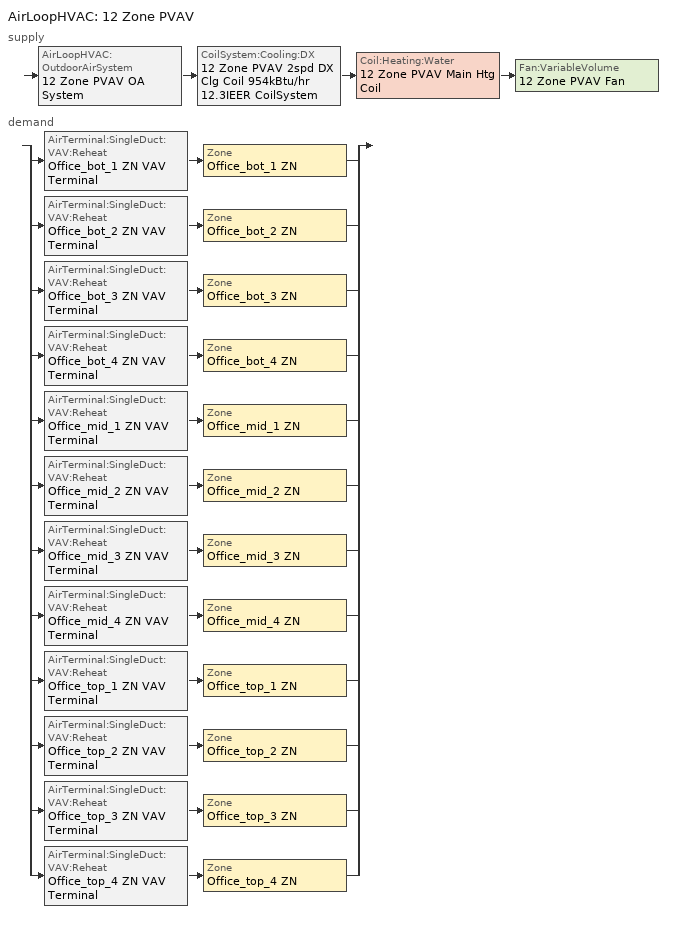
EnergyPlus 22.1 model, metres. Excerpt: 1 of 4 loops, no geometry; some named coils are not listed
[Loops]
AirLoopHVAC '12 Zone PVAV'
 supply: AirLoopHVAC:OutdoorAirSystem '12 Zone PVAV OA System' > CoilSystem:Cooling:DX '12 Zone PVAV 2spd DX Clg Coil 954kBtu/hr 12.3IEER CoilSystem' > Coil:Heating:Water '12 Zone PVAV Main Htg Coil' > Fan:VariableVolume '12 Zone PVAV Fan'
 demand: split
  | AirTerminal:SingleDuct:VAV:Reheat 'Office_bot_1 ZN VAV Terminal' > Zone 'Office_bot_1 ZN'
  | AirTerminal:SingleDuct:VAV:Reheat 'Office_bot_2 ZN VAV Terminal' > Zone 'Office_bot_2 ZN'
  | AirTerminal:SingleDuct:VAV:Reheat 'Office_bot_3 ZN VAV Terminal' > Zone 'Office_bot_3 ZN'
  | AirTerminal:SingleDuct:VAV:Reheat 'Office_bot_4 ZN VAV Terminal' > Zone 'Office_bot_4 ZN'
  | AirTerminal:SingleDuct:VAV:Reheat 'Office_mid_1 ZN VAV Terminal' > Zone 'Office_mid_1 ZN'
  | AirTerminal:SingleDuct:VAV:Reheat 'Office_mid_2 ZN VAV Terminal' > Zone 'Office_mid_2 ZN'
  | AirTerminal:SingleDuct:VAV:Reheat 'Office_mid_3 ZN VAV Terminal' > Zone 'Office_mid_3 ZN'
  | AirTerminal:SingleDuct:VAV:Reheat 'Office_mid_4 ZN VAV Terminal' > Zone 'Office_mid_4 ZN'
  | AirTerminal:SingleDuct:VAV:Reheat 'Office_top_1 ZN VAV Terminal' > Zone 'Office_top_1 ZN'
  | AirTerminal:SingleDuct:VAV:Reheat 'Office_top_2 ZN VAV Terminal' > Zone 'Office_top_2 ZN'
  | AirTerminal:SingleDuct:VAV:Reheat 'Office_top_3 ZN VAV Terminal' > Zone 'Office_top_3 ZN'
  | AirTerminal:SingleDuct:VAV:Reheat 'Office_top_4 ZN VAV Terminal' > Zone 'Office_top_4 ZN'
[ZoneControl:Thermostat] Temperature Difference Between Cutout And Setpoint {deltaC}=0
Name | Zone or ZoneList | Control Type Schedule | Control 1
Office_bot_1 ZN Thermostat | Office_bot_1 ZN | Office_bot_1 ZN Thermostat Schedule | Laboratory - Office Thermostat 1
Office_bot_2 ZN Thermostat | Office_bot_2 ZN | Office_bot_2 ZN Thermostat Schedule | Laboratory - Office Thermostat 2
Office_bot_3 ZN Thermostat | Office_bot_3 ZN | Office_bot_3 ZN Thermostat Schedule | Laboratory - Office Thermostat 3
Office_bot_4 ZN Thermostat | Office_bot_4 ZN | Office_bot_4 ZN Thermostat Schedule | Laboratory - Office Thermostat 4
Office_mid_1 ZN Thermostat | Office_mid_1 ZN | Office_mid_1 ZN Thermostat Schedule | Laboratory - Office Thermostat 5
Office_mid_2 ZN Thermostat | Office_mid_2 ZN | Office_mid_2 ZN Thermostat Schedule | Laboratory - Office Thermostat 6
Office_mid_3 ZN Thermostat | Office_mid_3 ZN | Office_mid_3 ZN Thermostat Schedule | Laboratory - Office Thermostat 7
Office_mid_4 ZN Thermostat | Office_mid_4 ZN | Office_mid_4 ZN Thermostat Schedule | Laboratory - Office Thermostat 8
Office_top_1 ZN Thermostat | Office_top_1 ZN | Office_top_1 ZN Thermostat Schedule | Laboratory - Office Thermostat 9
Office_top_2 ZN Thermostat | Office_top_2 ZN | Office_top_2 ZN Thermostat Schedule | Laboratory - Office Thermostat 10
Office_top_3 ZN Thermostat | Office_top_3 ZN | Office_top_3 ZN Thermostat Schedule | Laboratory - Office Thermostat 11
Office_top_4 ZN Thermostat | Office_top_4 ZN | Office_top_4 ZN Thermostat Schedule | Laboratory - Office Thermostat 12
[ThermostatSetpoint:DualSetpoint] Heating Setpoint Temperature Schedule=OfficeMedium HTGSETP_SCH_PACU_VAV_bot - occupant standby mode; Cooling Setpoint Temperature Schedule=OfficeMedium CLGSETP_SCH_NO_SETBACK - occupant standby mode
Laboratory - Office Thermostat 1; Laboratory - Office Thermostat 2; Laboratory - Office Thermostat 3; Laboratory - Office Thermostat 4; Laboratory - Office Thermostat 5; Laboratory - Office Thermostat 6; Laboratory - Office Thermostat 7; Laboratory - Office Thermostat 8; Laboratory - Office Thermostat 9; Laboratory - Office Thermostat 10; Laboratory - Office Thermostat 11; Laboratory - Office Thermostat 12
[AirTerminal:SingleDuct:VAV:Reheat] Availability Schedule=Always On Discrete; Maximum Air Flow Rate {m3/s}=Autosize; Zone Minimum Air Flow Input Method=Scheduled; Constant Minimum Air Flow Fraction=0; Fixed Minimum Air Flow Rate {m3/s}=0; Maximum Hot Water or Steam Flow Rate {m3/s}=Autosize; Minimum Hot Water or Steam Flow Rate {m3/s}=0; Convergence Tolerance=0.001; Damper Heating Action=ReverseWithLimits; Maximum Flow per Zone Floor Area During Reheat {m3/s-m2}=Autocalculate; Maximum Flow Fraction During Reheat=0.5; Maximum Reheat Air Temperature {C}=50
Name | Minimum Air Flow Fraction Schedule | Reheat Coil
Office_bot_1 ZN VAV Terminal | Office_bot_1 ZN VAV Terminal - MDP - adjusted | Office_bot_1 ZN Reheat Coil
Office_bot_2 ZN VAV Terminal | Office_bot_2 ZN VAV Terminal - MDP - adjusted | Office_bot_2 ZN Reheat Coil
Office_bot_3 ZN VAV Terminal | Office_bot_3 ZN VAV Terminal - MDP - adjusted | Office_bot_3 ZN Reheat Coil
Office_bot_4 ZN VAV Terminal | Office_bot_4 ZN VAV Terminal - MDP - adjusted | Office_bot_4 ZN Reheat Coil
Office_mid_1 ZN VAV Terminal | Office_mid_1 ZN VAV Terminal - MDP - adjusted | Office_mid_1 ZN Reheat Coil
Office_mid_2 ZN VAV Terminal | Office_mid_2 ZN VAV Terminal - MDP - adjusted | Office_mid_2 ZN Reheat Coil
Office_mid_3 ZN VAV Terminal | Office_mid_3 ZN VAV Terminal - MDP - adjusted | Office_mid_3 ZN Reheat Coil
Office_mid_4 ZN VAV Terminal | Office_mid_4 ZN VAV Terminal - MDP - adjusted | Office_mid_4 ZN Reheat Coil
Office_top_1 ZN VAV Terminal | Office_top_1 ZN VAV Terminal - MDP - adjusted | Office_top_1 ZN Reheat Coil
Office_top_2 ZN VAV Terminal | Office_top_2 ZN VAV Terminal - MDP - adjusted | Office_top_2 ZN Reheat Coil
Office_top_3 ZN VAV Terminal | Office_top_3 ZN VAV Terminal - MDP - adjusted | Office_top_3 ZN Reheat Coil
Office_top_4 ZN VAV Terminal | Office_top_4 ZN VAV Terminal - MDP - adjusted | Office_top_4 ZN Reheat Coil
[Coil:Heating:Water]
12 Zone PVAV Main Htg Coil: Availability Schedule=Always On Discrete; U-Factor Times Area Value {W/K}=Autosize; Maximum Water Flow Rate {m3/s}=Autosize; Performance Input Method=UFactorTimesAreaAndDesignWaterFlowRate; Rated Capacity {W}=Autosize; Rated Inlet Water Temperature {C}=82.2222; Rated Inlet Air Temperature {C}=7.22222; Rated Outlet Water Temperature {C}=71.1111; Rated Outlet Air Temperature {C}=12.7778; Rated Ratio for Air and Water Convection=0.5
[DesignSpecification:OutdoorAir]
Laboratory - Office Ventilation: Outdoor Air Method=Maximum; Outdoor Air Flow per Person {m3/s-person}=0.00235974; Outdoor Air Flow per Zone Floor Area {m3/s-m2}=0.0003048; Outdoor Air Flow per Zone {m3/s}=0; Outdoor Air Flow Air Changes per Hour {1/hr}=0
[Zone equipment]
Office_bot_1 ZN: Office_bot_1 ZN VAV Terminal
Office_bot_2 ZN: Office_bot_2 ZN VAV Terminal
Office_bot_3 ZN: Office_bot_3 ZN VAV Terminal
Office_bot_4 ZN: Office_bot_4 ZN VAV Terminal
Office_mid_1 ZN: Office_mid_1 ZN VAV Terminal
Office_mid_2 ZN: Office_mid_2 ZN VAV Terminal
Office_mid_3 ZN: Office_mid_3 ZN VAV Terminal
Office_mid_4 ZN: Office_mid_4 ZN VAV Terminal
Office_top_1 ZN: Office_top_1 ZN VAV Terminal
Office_top_2 ZN: Office_top_2 ZN VAV Terminal
Office_top_3 ZN: Office_top_3 ZN VAV Terminal
Office_top_4 ZN: Office_top_4 ZN VAV Terminal
[Sizing:Zone] Zone Cooling Design Supply Air Temperature Input Method=SupplyAirTemperature; Zone Cooling Design Supply Air Temperature {C}=12.7778; Zone Cooling Design Supply Air Temperature Difference {deltaC}=11.11; Zone Heating Design Supply Air Temperature Input Method=SupplyAirTemperature; Zone Heating Design Supply Air Temperature {C}=50; Zone Heating Design Supply Air Temperature Difference {deltaC}=11.11; Zone Cooling Design Supply Air Humidity Ratio {kgWater/kgDryAir}=0.0085; Zone Heating Design Supply Air Humidity Ratio {kgWater/kgDryAir}=0.008; Design Specification Outdoor Air Object=Laboratory - Office Ventilation; Cooling Design Air Flow Method=DesignDay; Cooling Design Air Flow Rate {m3/s}=0; Cooling Minimum Air Flow per Zone Floor Area {m3/s-m2}=0.000762; Cooling Minimum Air Flow {m3/s}=0; Cooling Minimum Air Flow Fraction=0; Heating Design Air Flow Method=DesignDay; Heating Design Air Flow Rate {m3/s}=0; Heating Maximum Air Flow per Zone Floor Area {m3/s-m2}=0.002032; Heating Maximum Air Flow {m3/s}=0.141576; Heating Maximum Air Flow Fraction=1; Account for Dedicated Outdoor Air System=No
Name | Design Specification Zone Air Distribution Object
Office_bot_1 ZN | Office_bot_1 ZN Design Spec Zone Air Dist
Office_bot_2 ZN | Office_bot_2 ZN Design Spec Zone Air Dist
Office_bot_3 ZN | Office_bot_3 ZN Design Spec Zone Air Dist
Office_bot_4 ZN | Office_bot_4 ZN Design Spec Zone Air Dist
Office_mid_1 ZN | Office_mid_1 ZN Design Spec Zone Air Dist
Office_mid_2 ZN | Office_mid_2 ZN Design Spec Zone Air Dist
Office_mid_3 ZN | Office_mid_3 ZN Design Spec Zone Air Dist
Office_mid_4 ZN | Office_mid_4 ZN Design Spec Zone Air Dist
Office_top_1 ZN | Office_top_1 ZN Design Spec Zone Air Dist
Office_top_2 ZN | Office_top_2 ZN Design Spec Zone Air Dist
Office_top_3 ZN | Office_top_3 ZN Design Spec Zone Air Dist
Office_top_4 ZN | Office_top_4 ZN Design Spec Zone Air Dist
[DesignSpecification:ZoneAirDistribution] Minimum Zone Ventilation Efficiency=0.6
Office_bot_1 ZN Design Spec Zone Air Dist; Office_bot_2 ZN Design Spec Zone Air Dist; Office_bot_3 ZN Design Spec Zone Air Dist; Office_bot_4 ZN Design Spec Zone Air Dist; Office_mid_1 ZN Design Spec Zone Air Dist; Office_mid_2 ZN Design Spec Zone Air Dist; Office_mid_3 ZN Design Spec Zone Air Dist; Office_mid_4 ZN Design Spec Zone Air Dist; Office_top_1 ZN Design Spec Zone Air Dist; Office_top_2 ZN Design Spec Zone Air Dist; Office_top_3 ZN Design Spec Zone Air Dist; Office_top_4 ZN Design Spec Zone Air Dist
[AirLoopHVAC]
12 Zone PVAV: Design Supply Air Flow Rate {m3/s}=AutoSize; Design Return Air Flow Fraction of Supply Air Flow=1
[Sizing:System]
12 Zone PVAV: Type of Load to Size On=Sensible; Design Outdoor Air Flow Rate {m3/s}=1.69901; Central Heating Maximum System Air Flow Ratio=0.3; Preheat Design Temperature {C}=7.22222; Preheat Design Humidity Ratio {kgWater/kgDryAir}=0.008; Precool Design Temperature {C}=12.7778; Precool Design Humidity Ratio {kgWater/kgDryAir}=0.008; Central Cooling Design Supply Air Temperature {C}=12.7778; Central Heating Design Supply Air Temperature {C}=12.7778; Type of Zone Sum to Use=Coincident; 100% Outdoor Air in Cooling=No; 100% Outdoor Air in Heating=No; Central Cooling Design Supply Air Humidity Ratio {kgWater/kgDryAir}=0.0085; Central Heating Design Supply Air Humidity Ratio {kgWater/kgDryAir}=0.008; Cooling Supply Air Flow Rate Method=DesignDay; Cooling Supply Air Flow Rate {m3/s}=0; Cooling Supply Air Flow Rate Per Floor Area {m3/s-m2}=0.00996765; Cooling Fraction of Autosized Cooling Supply Air Flow Rate=1; Cooling Supply Air Flow Rate Per Unit Cooling Capacity {m3/s-W}=3.94755e-05; Heating Supply Air Flow Rate Method=DesignDay; Heating Supply Air Flow Rate {m3/s}=0; Heating Supply Air Flow Rate Per Floor Area {m3/s-m2}=0.00996765; Heating Fraction of Autosized Heating Supply Air Flow Rate=1; Heating Fraction of Autosized Cooling Supply Air Flow Rate=1; Heating Supply Air Flow Rate Per Unit Heating Capacity {m3/s-W}=3.15882e-05; System Outdoor Air Method=ZoneSum; Zone Maximum Outdoor Air Fraction=1; Cooling Design Capacity Method=CoolingDesignCapacity; Cooling Design Capacity {W}=Autosize; Cooling Design Capacity Per Floor Area {W/m2}=234.7; Fraction of Autosized Cooling Design Capacity=1; Heating Design Capacity Method=HeatingDesignCapacity; Heating Design Capacity {W}=Autosize; Heating Design Capacity Per Floor Area {W/m2}=157; Fraction of Autosized Heating Design Capacity=1; Central Cooling Capacity Control Method=OnOff; Occupant Diversity=Autosize
[Controller:WaterCoil]
12 Zone PVAV Main Htg Coil Controller: Control Variable=Temperature; Action=Normal; Actuator Variable=Flow; Controller Convergence Tolerance {deltaC}=0.0001; Maximum Actuated Flow {m3/s}=Autosize; Minimum Actuated Flow {m3/s}=0
[Controller:OutdoorAir]
12 Zone PVAV OA Controller: Minimum Outdoor Air Flow Rate {m3/s}=0; Maximum Outdoor Air Flow Rate {m3/s}=Autosize; Economizer Control Type=DifferentialDryBulb; Economizer Control Action Type=ModulateFlow; Lockout Type=LockoutWithHeating; Minimum Limit Type=FixedMinimum; Minimum Outdoor Air Schedule=OfficeMedium MinOA_MotorizedDamper_Sched; Maximum Fraction of Outdoor Air Schedule=12 Zone PVAV_MAX_OA_FRAC; Mechanical Ventilation Controller=12 Zone PVAV Mechanical Ventilation Controller; High Humidity Control=No; High Humidity Outdoor Air Flow Ratio=1; Control High Indoor Humidity Based on Outdoor Humidity Ratio=Yes; Heat Recovery Bypass Control Type=BypassWhenOAFlowGreaterThanMinimum
[Controller:MechanicalVentilation]
12 Zone PVAV Mechanical Ventilation Controller: Availability Schedule=OfficeMedium MinOA_MotorizedDamper_Sched; Demand Controlled Ventilation=No; System Outdoor Air Method=Standard62.1VentilationRateProcedureWithLimit; Zone or ZoneList Name 1=Office_bot_1 ZN; Design Specification Outdoor Air Object Name 1=Laboratory - Office Ventilation; Design Specification Zone Air Distribution Object Name 1=Office_bot_1 ZN Design Spec Zone Air Dist; Zone or ZoneList Name 2=Office_bot_2 ZN; Design Specification Outdoor Air Object Name 2=Laboratory - Office Ventilation; Design Specification Zone Air Distribution Object Name 2=Office_bot_2 ZN Design Spec Zone Air Dist; Zone or ZoneList Name 3=Office_bot_3 ZN; Design Specification Outdoor Air Object Name 3=Laboratory - Office Ventilation; Design Specification Zone Air Distribution Object Name 3=Office_bot_3 ZN Design Spec Zone Air Dist; Zone or ZoneList Name 4=Office_bot_4 ZN; Design Specification Outdoor Air Object Name 4=Laboratory - Office Ventilation; Design Specification Zone Air Distribution Object Name 4=Office_bot_4 ZN Design Spec Zone Air Dist; Zone or ZoneList Name 5=Office_mid_1 ZN; Design Specification Outdoor Air Object Name 5=Laboratory - Office Ventilation; Design Specification Zone Air Distribution Object Name 5=Office_mid_1 ZN Design Spec Zone Air Dist; Zone or ZoneList Name 6=Office_mid_2 ZN; Design Specification Outdoor Air Object Name 6=Laboratory - Office Ventilation; Design Specification Zone Air Distribution Object Name 6=Office_mid_2 ZN Design Spec Zone Air Dist; Zone or ZoneList Name 7=Office_mid_3 ZN; Design Specification Outdoor Air Object Name 7=Laboratory - Office Ventilation; Design Specification Zone Air Distribution Object Name 7=Office_mid_3 ZN Design Spec Zone Air Dist; Zone or ZoneList Name 8=Office_mid_4 ZN; Design Specification Outdoor Air Object Name 8=Laboratory - Office Ventilation; Design Specification Zone Air Distribution Object Name 8=Office_mid_4 ZN Design Spec Zone Air Dist; Zone or ZoneList Name 9=Office_top_1 ZN; Design Specification Outdoor Air Object Name 9=Laboratory - Office Ventilation; Design Specification Zone Air Distribution Object Name 9=Office_top_1 ZN Design Spec Zone Air Dist; Zone or ZoneList Name 10=Office_top_2 ZN; Design Specification Outdoor Air Object Name 10=Laboratory - Office Ventilation; Design Specification Zone Air Distribution Object Name 10=Office_top_2 ZN Design Spec Zone Air Dist; Zone or ZoneList Name 11=Office_top_3 ZN; Design Specification Outdoor Air Object Name 11=Laboratory - Office Ventilation; Design Specification Zone Air Distribution Object Name 11=Office_top_3 ZN Design Spec Zone Air Dist; Zone or ZoneList Name 12=Office_top_4 ZN; Design Specification Outdoor Air Object Name 12=Laboratory - Office Ventilation; Design Specification Zone Air Distribution Object Name 12=Office_top_4 ZN Design Spec Zone Air Dist
[HeatExchanger:AirToAir:SensibleAndLatent]
12 Zone PVAV ERV: Availability Schedule=Always On Discrete; Nominal Supply Air Flow Rate {m3/s}=Autosize; Sensible Effectiveness at 100% Heating Air Flow=0.7; Latent Effectiveness at 100% Heating Air Flow=0.6; Sensible Effectiveness at 75% Heating Air Flow=0.7; Latent Effectiveness at 75% Heating Air Flow=0.6; Sensible Effectiveness at 100% Cooling Air Flow=0.75; Latent Effectiveness at 100% Cooling Air Flow=0.6; Sensible Effectiveness at 75% Cooling Air Flow=0.75; Latent Effectiveness at 75% Cooling Air Flow=0.6; Nominal Electric Power {W}=2207.13; Supply Air Outlet Temperature Control=Yes; Heat Exchanger Type=Rotary; Frost Control Type=ExhaustOnly; Threshold Temperature {C}=-23.3; Initial Defrost Time Fraction=0.167; Rate of Defrost Time Fraction Increase {1/K}=1.44; Economizer Lockout=Yes
[SetpointManager:OutdoorAirPretreat]
Setpoint Manager Outdoor Air Pretreat 1: Control Variable=Temperature; Minimum Setpoint Temperature {C}=-99; Maximum Setpoint Temperature {C}=99; Minimum Setpoint Humidity Ratio {kgWater/kgDryAir}=1e-05; Maximum Setpoint Humidity Ratio {kgWater/kgDryAir}=1; Setpoint Node or NodeList=12 Zone PVAV ERV Primary Outlet Air Node
[SetpointManager:MixedAir] Control Variable=Temperature
Name | Setpoint Node or NodeList
12 Zone PVAV Mixed Air Node OS Default SPM | 12 Zone PVAV Mixed Air Node
12 Zone PVAV 2spd DX Clg Coil 954kBtu/hr 12.3IEER Outlet Air Node OS Default SPM | 12 Zone PVAV 2spd DX Clg Coil 954kBtu/hr 12.3IEER Outlet Air Node
12 Zone PVAV Main Htg Coil Outlet Air Node OS Default SPM | 12 Zone PVAV Main Htg Coil Outlet Air Node
[CoilSystem:Cooling:DX]
12 Zone PVAV 2spd DX Clg Coil 954kBtu/hr 12.3IEER CoilSystem: Availability Schedule=Always On Discrete; Cooling Coil=12 Zone PVAV 2spd DX Clg Coil 954kBtu/hr 12.3IEER
[Coil:Cooling:DX:TwoSpeed]
12 Zone PVAV 2spd DX Clg Coil 954kBtu/hr 12.3IEER: Availability Schedule=Always On Discrete; High Speed Gross Rated Total Cooling Capacity {W}=Autosize; High Speed Rated Sensible Heat Ratio=Autosize; High Speed Gross Rated Cooling COP {W/W}=3.59315; High Speed Rated Air Flow Rate {m3/s}=Autosize; Unit Internal Static Air Pressure {Pa}=773.3; Total Cooling Capacity Function of Temperature Curve=CoilClgDXQRatio_fTwbToadbSI; Total Cooling Capacity Function of Flow Fraction Curve=CoilClgDXSnglQRatio_fCFMRatio; Energy Input Ratio Function of Temperature Curve=CoilClgDXEIRRatio_fTwbToadbSI; Energy Input Ratio Function of Flow Fraction Curve=CoilClgDXSnglEIRRatio_fCFMRatio; Part Load Fraction Correlation Curve=CoilClgDXEIRRatio_fQFrac; Low Speed Gross Rated Total Cooling Capacity {W}=Autosize; Low Speed Gross Rated Sensible Heat Ratio=0.69; Low Speed Gross Rated Cooling COP {W/W}=3.59315; Low Speed Rated Air Flow Rate {m3/s}=Autosize; Low Speed Total Cooling Capacity Function of Temperature Curve=CoilClgDXQRatio_fTwbToadbSI; Low Speed Energy Input Ratio Function of Temperature Curve=CoilClgDXEIRRatio_fTwbToadbSI; Condenser Type=AirCooled; Minimum Outdoor Dry-Bulb Temperature for Compressor Operation {C}=-25; High Speed Evaporative Condenser Effectiveness=0.9; High Speed Evaporative Condenser Air Flow Rate {m3/s}=Autosize; High Speed Evaporative Condenser Pump Rated Power Consumption {W}=Autosize; Low Speed Evaporative Condenser Effectiveness=0.9; Low Speed Evaporative Condenser Air Flow Rate {m3/s}=Autosize; Low Speed Evaporative Condenser Pump Rated Power Consumption {W}=Autosize; Basin Heater Capacity {W/K}=0; Basin Heater Setpoint Temperature {C}=2
[Fan:VariableVolume]
12 Zone PVAV Fan: Availability Schedule=OfficeMedium HVACOperationSchd; Fan Total Efficiency=0.61165; Pressure Rise {Pa}=1389.92; Maximum Flow Rate {m3/s}=AutoSize; Fan Power Minimum Flow Rate Input Method=Fraction; Fan Power Minimum Flow Fraction=0.25; Fan Power Minimum Air Flow Rate {m3/s}=0; Motor Efficiency=0.941; Motor In Airstream Fraction=1; Fan Power Coefficient 1=0.04076; Fan Power Coefficient 2=0.0881; Fan Power Coefficient 3=-0.0729; Fan Power Coefficient 4=0.9437; Fan Power Coefficient 5=0
[SetpointManager:Warmest]
12 Zone PVAV SAT Warmest Reset: Control Variable=Temperature; HVAC Air Loop=12 Zone PVAV; Minimum Setpoint Temperature {C}=12.7778; Maximum Setpoint Temperature {C}=15.5556; Strategy=MaximumTemperature; Setpoint Node or NodeList=12 Zone PVAV Supply Outlet Node
[Schedule:Day:Interval]
OfficeMedium HTGSETP_SCH_PACU_VAV_bot Default 1: No, 12:00, 15.6, 13:00, 15.0444, 24:00, 15.6
OfficeMedium HTGSETP_SCH_PACU_VAV_bot Wkdy Day 1: No, 05:00, 15.6, 12:00, 21, 13:00, 20.4444, 22:00, 21, 24:00, 15.6
OfficeMedium HTGSETP_SCH_PACU_VAV_bot Sat Day 1: No, 05:00, 15.6, 12:00, 21, 13:00, 20.4444, 17:00, 21, 24:00, 15.6
OfficeMedium HTGSETP_SCH_PACU_VAV_bot Summer Design Day 1: No, 24:00, 15.6
OfficeMedium HTGSETP_SCH_PACU_VAV_bot Winter Design Day 1: No, 05:00, 15.6, 06:00, 17.6, 07:00, 19.6, 22:00, 21, 24:00, 15.6
OfficeMedium CLGSETP_SCH_NO_SETBACK Default 1; OfficeMedium CLGSETP_SCH_NO_SETBACK Default|WntrDsn|Sat|Wkdy Day 1: No, 12:00, 24, 13:00, 24.5556, 24:00, 24
OfficeMedium CLGSETP_SCH_NO_SETBACK Summer Design Day 1: No, 05:00, 26.7, 06:00, 25.7, 07:00, 25, 22:00, 24, 24:00, 26.7
OfficeMedium CLGSETP_SCH_NO_SETBACK Winter Design Day 1: No, 24:00, 24
Office_bot_1 ZN VAV Terminal - MDP Default 1: No, 12:00, 0.183, 13:00, 0.1, 24:00, 0.183
Office_bot_2 ZN VAV Terminal - MDP Default 1: No, 12:00, 0.142, 13:00, 0.1, 24:00, 0.142
Office_bot_3 ZN VAV Terminal - MDP Default 1: No, 12:00, 0.159, 13:00, 0.1, 24:00, 0.159
Office_bot_4 ZN VAV Terminal - MDP Default 1; Office_mid_3 ZN VAV Terminal - MDP Default 1: No, 12:00, 0.141, 13:00, 0.1, 24:00, 0.141
Office_mid_1 ZN VAV Terminal - MDP Default 1: No, 12:00, 0.164, 13:00, 0.1, 24:00, 0.164
Office_mid_2 ZN VAV Terminal - MDP Default 1: No, 12:00, 0.123, 13:00, 0.1, 24:00, 0.123
Office_mid_4 ZN VAV Terminal - MDP Default 1: No, 12:00, 0.128, 13:00, 0.1, 24:00, 0.128
Office_top_1 ZN VAV Terminal - MDP Default 1; Office_top_3 ZN VAV Terminal - MDP Default 1: No, 12:00, 0.124, 13:00, 0.1, 24:00, 0.124
Office_top_2 ZN VAV Terminal - MDP Default 1: No, 12:00, 0.116, 13:00, 0.1, 24:00, 0.116
Office_top_4 ZN VAV Terminal - MDP Default 1: No, 12:00, 0.121, 13:00, 0.1, 24:00, 0.121
OfficeMedium HVACOperationSchd Default; OfficeMedium MinOA_MotorizedDamper_Sched Default: No, 24:00, 0
OfficeMedium HVACOperationSchd SmrDsn|Wkdy Day; OfficeMedium HVACOperationSchd Summer Design Day: No, 06:00, 0, 22:00, 1, 24:00, 0
OfficeMedium HVACOperationSchd Winter Design Day; OfficeMedium HVACOperationSchd WntrDsn|Sat Day: No, 06:00, 0, 18:00, 1, 24:00, 0
OfficeMedium MinOA_MotorizedDamper_Sched SmrDsn|Wkdy Day; OfficeMedium MinOA_MotorizedDamper_Sched Summer Design Day: No, 07:00, 0, 22:00, 1, 24:00, 0
OfficeMedium MinOA_MotorizedDamper_Sched Winter Design Day; OfficeMedium MinOA_MotorizedDamper_Sched WntrDsn|Sat Day: No, 07:00, 0, 18:00, 1, 24:00, 0
[Schedule:Week:Daily]
OfficeMedium HTGSETP_SCH_PACU_VAV_bot - occupant standby mode Week Rule - Jan1-Dec31: OfficeMedium HTGSETP_SCH_PACU_VAV_bot Default 1, OfficeMedium HTGSETP_SCH_PACU_VAV_bot Wkdy Day 1, OfficeMedium HTGSETP_SCH_PACU_VAV_bot Wkdy Day 1, OfficeMedium HTGSETP_SCH_PACU_VAV_bot Wkdy Day 1, OfficeMedium HTGSETP_SCH_PACU_VAV_bot Wkdy Day 1, OfficeMedium HTGSETP_SCH_PACU_VAV_bot Wkdy Day 1, OfficeMedium HTGSETP_SCH_PACU_VAV_bot Sat Day 1, OfficeMedium HTGSETP_SCH_PACU_VAV_bot Default 1, OfficeMedium HTGSETP_SCH_PACU_VAV_bot Summer Design Day 1, OfficeMedium HTGSETP_SCH_PACU_VAV_bot Winter Design Day 1, OfficeMedium HTGSETP_SCH_PACU_VAV_bot Default 1, OfficeMedium HTGSETP_SCH_PACU_VAV_bot Default 1
OfficeMedium CLGSETP_SCH_NO_SETBACK - occupant standby mode Week Rule - Jan1-Dec31: OfficeMedium CLGSETP_SCH_NO_SETBACK Default 1, OfficeMedium CLGSETP_SCH_NO_SETBACK Default|WntrDsn|Sat|Wkdy Day 1, OfficeMedium CLGSETP_SCH_NO_SETBACK Default|WntrDsn|Sat|Wkdy Day 1, OfficeMedium CLGSETP_SCH_NO_SETBACK Default|WntrDsn|Sat|Wkdy Day 1, OfficeMedium CLGSETP_SCH_NO_SETBACK Default|WntrDsn|Sat|Wkdy Day 1, OfficeMedium CLGSETP_SCH_NO_SETBACK Default|WntrDsn|Sat|Wkdy Day 1, OfficeMedium CLGSETP_SCH_NO_SETBACK Default|WntrDsn|Sat|Wkdy Day 1, OfficeMedium CLGSETP_SCH_NO_SETBACK Default 1, OfficeMedium CLGSETP_SCH_NO_SETBACK Summer Design Day 1, OfficeMedium CLGSETP_SCH_NO_SETBACK Winter Design Day 1, OfficeMedium CLGSETP_SCH_NO_SETBACK Default 1, OfficeMedium CLGSETP_SCH_NO_SETBACK Default 1
Office_bot_1 ZN VAV Terminal - MDP - adjusted Week Rule - Jan1-Dec31: Office_bot_1 ZN VAV Terminal - MDP Default 1, Office_bot_1 ZN VAV Terminal - MDP Default 1, Office_bot_1 ZN VAV Terminal - MDP Default 1, Office_bot_1 ZN VAV Terminal - MDP Default 1, Office_bot_1 ZN VAV Terminal - MDP Default 1, Office_bot_1 ZN VAV Terminal - MDP Default 1, Office_bot_1 ZN VAV Terminal - MDP Default 1, Office_bot_1 ZN VAV Terminal - MDP Default 1, Office_bot_1 ZN VAV Terminal - MDP Default 1, Office_bot_1 ZN VAV Terminal - MDP Default 1, Office_bot_1 ZN VAV Terminal - MDP Default 1, Office_bot_1 ZN VAV Terminal - MDP Default 1
Office_bot_2 ZN VAV Terminal - MDP - adjusted Week Rule - Jan1-Dec31: Office_bot_2 ZN VAV Terminal - MDP Default 1, Office_bot_2 ZN VAV Terminal - MDP Default 1, Office_bot_2 ZN VAV Terminal - MDP Default 1, Office_bot_2 ZN VAV Terminal - MDP Default 1, Office_bot_2 ZN VAV Terminal - MDP Default 1, Office_bot_2 ZN VAV Terminal - MDP Default 1, Office_bot_2 ZN VAV Terminal - MDP Default 1, Office_bot_2 ZN VAV Terminal - MDP Default 1, Office_bot_2 ZN VAV Terminal - MDP Default 1, Office_bot_2 ZN VAV Terminal - MDP Default 1, Office_bot_2 ZN VAV Terminal - MDP Default 1, Office_bot_2 ZN VAV Terminal - MDP Default 1
Office_bot_3 ZN VAV Terminal - MDP - adjusted Week Rule - Jan1-Dec31: Office_bot_3 ZN VAV Terminal - MDP Default 1, Office_bot_3 ZN VAV Terminal - MDP Default 1, Office_bot_3 ZN VAV Terminal - MDP Default 1, Office_bot_3 ZN VAV Terminal - MDP Default 1, Office_bot_3 ZN VAV Terminal - MDP Default 1, Office_bot_3 ZN VAV Terminal - MDP Default 1, Office_bot_3 ZN VAV Terminal - MDP Default 1, Office_bot_3 ZN VAV Terminal - MDP Default 1, Office_bot_3 ZN VAV Terminal - MDP Default 1, Office_bot_3 ZN VAV Terminal - MDP Default 1, Office_bot_3 ZN VAV Terminal - MDP Default 1, Office_bot_3 ZN VAV Terminal - MDP Default 1
Office_bot_4 ZN VAV Terminal - MDP - adjusted Week Rule - Jan1-Dec31: Office_bot_4 ZN VAV Terminal - MDP Default 1, Office_bot_4 ZN VAV Terminal - MDP Default 1, Office_bot_4 ZN VAV Terminal - MDP Default 1, Office_bot_4 ZN VAV Terminal - MDP Default 1, Office_bot_4 ZN VAV Terminal - MDP Default 1, Office_bot_4 ZN VAV Terminal - MDP Default 1, Office_bot_4 ZN VAV Terminal - MDP Default 1, Office_bot_4 ZN VAV Terminal - MDP Default 1, Office_bot_4 ZN VAV Terminal - MDP Default 1, Office_bot_4 ZN VAV Terminal - MDP Default 1, Office_bot_4 ZN VAV Terminal - MDP Default 1, Office_bot_4 ZN VAV Terminal - MDP Default 1
Office_mid_1 ZN VAV Terminal - MDP - adjusted Week Rule - Jan1-Dec31: Office_mid_1 ZN VAV Terminal - MDP Default 1, Office_mid_1 ZN VAV Terminal - MDP Default 1, Office_mid_1 ZN VAV Terminal - MDP Default 1, Office_mid_1 ZN VAV Terminal - MDP Default 1, Office_mid_1 ZN VAV Terminal - MDP Default 1, Office_mid_1 ZN VAV Terminal - MDP Default 1, Office_mid_1 ZN VAV Terminal - MDP Default 1, Office_mid_1 ZN VAV Terminal - MDP Default 1, Office_mid_1 ZN VAV Terminal - MDP Default 1, Office_mid_1 ZN VAV Terminal - MDP Default 1, Office_mid_1 ZN VAV Terminal - MDP Default 1, Office_mid_1 ZN VAV Terminal - MDP Default 1
Office_mid_2 ZN VAV Terminal - MDP - adjusted Week Rule - Jan1-Dec31: Office_mid_2 ZN VAV Terminal - MDP Default 1, Office_mid_2 ZN VAV Terminal - MDP Default 1, Office_mid_2 ZN VAV Terminal - MDP Default 1, Office_mid_2 ZN VAV Terminal - MDP Default 1, Office_mid_2 ZN VAV Terminal - MDP Default 1, Office_mid_2 ZN VAV Terminal - MDP Default 1, Office_mid_2 ZN VAV Terminal - MDP Default 1, Office_mid_2 ZN VAV Terminal - MDP Default 1, Office_mid_2 ZN VAV Terminal - MDP Default 1, Office_mid_2 ZN VAV Terminal - MDP Default 1, Office_mid_2 ZN VAV Terminal - MDP Default 1, Office_mid_2 ZN VAV Terminal - MDP Default 1
Office_mid_3 ZN VAV Terminal - MDP - adjusted Week Rule - Jan1-Dec31: Office_mid_3 ZN VAV Terminal - MDP Default 1, Office_mid_3 ZN VAV Terminal - MDP Default 1, Office_mid_3 ZN VAV Terminal - MDP Default 1, Office_mid_3 ZN VAV Terminal - MDP Default 1, Office_mid_3 ZN VAV Terminal - MDP Default 1, Office_mid_3 ZN VAV Terminal - MDP Default 1, Office_mid_3 ZN VAV Terminal - MDP Default 1, Office_mid_3 ZN VAV Terminal - MDP Default 1, Office_mid_3 ZN VAV Terminal - MDP Default 1, Office_mid_3 ZN VAV Terminal - MDP Default 1, Office_mid_3 ZN VAV Terminal - MDP Default 1, Office_mid_3 ZN VAV Terminal - MDP Default 1
Office_mid_4 ZN VAV Terminal - MDP - adjusted Week Rule - Jan1-Dec31: Office_mid_4 ZN VAV Terminal - MDP Default 1, Office_mid_4 ZN VAV Terminal - MDP Default 1, Office_mid_4 ZN VAV Terminal - MDP Default 1, Office_mid_4 ZN VAV Terminal - MDP Default 1, Office_mid_4 ZN VAV Terminal - MDP Default 1, Office_mid_4 ZN VAV Terminal - MDP Default 1, Office_mid_4 ZN VAV Terminal - MDP Default 1, Office_mid_4 ZN VAV Terminal - MDP Default 1, Office_mid_4 ZN VAV Terminal - MDP Default 1, Office_mid_4 ZN VAV Terminal - MDP Default 1, Office_mid_4 ZN VAV Terminal - MDP Default 1, Office_mid_4 ZN VAV Terminal - MDP Default 1
Office_top_1 ZN VAV Terminal - MDP - adjusted Week Rule - Jan1-Dec31: Office_top_1 ZN VAV Terminal - MDP Default 1, Office_top_1 ZN VAV Terminal - MDP Default 1, Office_top_1 ZN VAV Terminal - MDP Default 1, Office_top_1 ZN VAV Terminal - MDP Default 1, Office_top_1 ZN VAV Terminal - MDP Default 1, Office_top_1 ZN VAV Terminal - MDP Default 1, Office_top_1 ZN VAV Terminal - MDP Default 1, Office_top_1 ZN VAV Terminal - MDP Default 1, Office_top_1 ZN VAV Terminal - MDP Default 1, Office_top_1 ZN VAV Terminal - MDP Default 1, Office_top_1 ZN VAV Terminal - MDP Default 1, Office_top_1 ZN VAV Terminal - MDP Default 1
Office_top_2 ZN VAV Terminal - MDP - adjusted Week Rule - Jan1-Dec31: Office_top_2 ZN VAV Terminal - MDP Default 1, Office_top_2 ZN VAV Terminal - MDP Default 1, Office_top_2 ZN VAV Terminal - MDP Default 1, Office_top_2 ZN VAV Terminal - MDP Default 1, Office_top_2 ZN VAV Terminal - MDP Default 1, Office_top_2 ZN VAV Terminal - MDP Default 1, Office_top_2 ZN VAV Terminal - MDP Default 1, Office_top_2 ZN VAV Terminal - MDP Default 1, Office_top_2 ZN VAV Terminal - MDP Default 1, Office_top_2 ZN VAV Terminal - MDP Default 1, Office_top_2 ZN VAV Terminal - MDP Default 1, Office_top_2 ZN VAV Terminal - MDP Default 1
Office_top_3 ZN VAV Terminal - MDP - adjusted Week Rule - Jan1-Dec31: Office_top_3 ZN VAV Terminal - MDP Default 1, Office_top_3 ZN VAV Terminal - MDP Default 1, Office_top_3 ZN VAV Terminal - MDP Default 1, Office_top_3 ZN VAV Terminal - MDP Default 1, Office_top_3 ZN VAV Terminal - MDP Default 1, Office_top_3 ZN VAV Terminal - MDP Default 1, Office_top_3 ZN VAV Terminal - MDP Default 1, Office_top_3 ZN VAV Terminal - MDP Default 1, Office_top_3 ZN VAV Terminal - MDP Default 1, Office_top_3 ZN VAV Terminal - MDP Default 1, Office_top_3 ZN VAV Terminal - MDP Default 1, Office_top_3 ZN VAV Terminal - MDP Default 1
Office_top_4 ZN VAV Terminal - MDP - adjusted Week Rule - Jan1-Dec31: Office_top_4 ZN VAV Terminal - MDP Default 1, Office_top_4 ZN VAV Terminal - MDP Default 1, Office_top_4 ZN VAV Terminal - MDP Default 1, Office_top_4 ZN VAV Terminal - MDP Default 1, Office_top_4 ZN VAV Terminal - MDP Default 1, Office_top_4 ZN VAV Terminal - MDP Default 1, Office_top_4 ZN VAV Terminal - MDP Default 1, Office_top_4 ZN VAV Terminal - MDP Default 1, Office_top_4 ZN VAV Terminal - MDP Default 1, Office_top_4 ZN VAV Terminal - MDP Default 1, Office_top_4 ZN VAV Terminal - MDP Default 1, Office_top_4 ZN VAV Terminal - MDP Default 1
OfficeMedium HVACOperationSchd Week Rule - Jan1-Dec31: OfficeMedium HVACOperationSchd Default, OfficeMedium HVACOperationSchd SmrDsn|Wkdy Day, OfficeMedium HVACOperationSchd SmrDsn|Wkdy Day, OfficeMedium HVACOperationSchd SmrDsn|Wkdy Day, OfficeMedium HVACOperationSchd SmrDsn|Wkdy Day, OfficeMedium HVACOperationSchd SmrDsn|Wkdy Day, OfficeMedium HVACOperationSchd WntrDsn|Sat Day, OfficeMedium HVACOperationSchd Default, OfficeMedium HVACOperationSchd Summer Design Day, OfficeMedium HVACOperationSchd Winter Design Day, OfficeMedium HVACOperationSchd Default, OfficeMedium HVACOperationSchd Default
OfficeMedium MinOA_MotorizedDamper_Sched Week Rule - Jan1-Dec31: OfficeMedium MinOA_MotorizedDamper_Sched Default, OfficeMedium MinOA_MotorizedDamper_Sched SmrDsn|Wkdy Day, OfficeMedium MinOA_MotorizedDamper_Sched SmrDsn|Wkdy Day, OfficeMedium MinOA_MotorizedDamper_Sched SmrDsn|Wkdy Day, OfficeMedium MinOA_MotorizedDamper_Sched SmrDsn|Wkdy Day, OfficeMedium MinOA_MotorizedDamper_Sched SmrDsn|Wkdy Day, OfficeMedium MinOA_MotorizedDamper_Sched WntrDsn|Sat Day, OfficeMedium MinOA_MotorizedDamper_Sched Default, OfficeMedium MinOA_MotorizedDamper_Sched Summer Design Day, OfficeMedium MinOA_MotorizedDamper_Sched Winter Design Day, OfficeMedium MinOA_MotorizedDamper_Sched Default, OfficeMedium MinOA_MotorizedDamper_Sched Default
[Schedule:Year]
OfficeMedium HTGSETP_SCH_PACU_VAV_bot - occupant standby mode: OfficeMedium HTGSETP_SCH_PACU_VAV_bot - occupant standby mode Week Rule - Jan1-Dec31, 1, 1, 12, 31
OfficeMedium CLGSETP_SCH_NO_SETBACK - occupant standby mode: OfficeMedium CLGSETP_SCH_NO_SETBACK - occupant standby mode Week Rule - Jan1-Dec31, 1, 1, 12, 31
Office_bot_1 ZN VAV Terminal - MDP - adjusted: Office_bot_1 ZN VAV Terminal - MDP - adjusted Week Rule - Jan1-Dec31, 1, 1, 12, 31
Office_bot_2 ZN VAV Terminal - MDP - adjusted: Office_bot_2 ZN VAV Terminal - MDP - adjusted Week Rule - Jan1-Dec31, 1, 1, 12, 31
Office_bot_3 ZN VAV Terminal - MDP - adjusted: Office_bot_3 ZN VAV Terminal - MDP - adjusted Week Rule - Jan1-Dec31, 1, 1, 12, 31
Office_bot_4 ZN VAV Terminal - MDP - adjusted: Office_bot_4 ZN VAV Terminal - MDP - adjusted Week Rule - Jan1-Dec31, 1, 1, 12, 31
Office_mid_1 ZN VAV Terminal - MDP - adjusted: Office_mid_1 ZN VAV Terminal - MDP - adjusted Week Rule - Jan1-Dec31, 1, 1, 12, 31
Office_mid_2 ZN VAV Terminal - MDP - adjusted: Office_mid_2 ZN VAV Terminal - MDP - adjusted Week Rule - Jan1-Dec31, 1, 1, 12, 31
Office_mid_3 ZN VAV Terminal - MDP - adjusted: Office_mid_3 ZN VAV Terminal - MDP - adjusted Week Rule - Jan1-Dec31, 1, 1, 12, 31
Office_mid_4 ZN VAV Terminal - MDP - adjusted: Office_mid_4 ZN VAV Terminal - MDP - adjusted Week Rule - Jan1-Dec31, 1, 1, 12, 31
Office_top_1 ZN VAV Terminal - MDP - adjusted: Office_top_1 ZN VAV Terminal - MDP - adjusted Week Rule - Jan1-Dec31, 1, 1, 12, 31
Office_top_2 ZN VAV Terminal - MDP - adjusted: Office_top_2 ZN VAV Terminal - MDP - adjusted Week Rule - Jan1-Dec31, 1, 1, 12, 31
Office_top_3 ZN VAV Terminal - MDP - adjusted: Office_top_3 ZN VAV Terminal - MDP - adjusted Week Rule - Jan1-Dec31, 1, 1, 12, 31
Office_top_4 ZN VAV Terminal - MDP - adjusted: Office_top_4 ZN VAV Terminal - MDP - adjusted Week Rule - Jan1-Dec31, 1, 1, 12, 31
OfficeMedium HVACOperationSchd: OfficeMedium HVACOperationSchd Week Rule - Jan1-Dec31, 1, 1, 12, 31
OfficeMedium MinOA_MotorizedDamper_Sched: OfficeMedium MinOA_MotorizedDamper_Sched Week Rule - Jan1-Dec31, 1, 1, 12, 31
[Schedule:Compact]
Office_bot_1 ZN Thermostat Schedule; Office_bot_2 ZN Thermostat Schedule; Office_bot_3 ZN Thermostat Schedule; Office_bot_4 ZN Thermostat Schedule; Office_mid_1 ZN Thermostat Schedule; Office_mid_2 ZN Thermostat Schedule; Office_mid_3 ZN Thermostat Schedule; Office_mid_4 ZN Thermostat Schedule; Office_top_1 ZN Thermostat Schedule; Office_top_2 ZN Thermostat Schedule; Office_top_3 ZN Thermostat Schedule; Office_top_4 ZN Thermostat Schedule: Through: 12/31, For: AllDays, Until: 24:00, 4
[Schedule:Constant] Hourly Value=1
Always On Discrete; 12 Zone PVAV_MAX_OA_FRAC
[Curve:Biquadratic] Minimum Value of x {BasedOnField A2}=13.89; Maximum Value of x {BasedOnField A2}=25; Minimum Value of y {BasedOnField A3}=23.89; Maximum Value of y {BasedOnField A3}=46.11; Minimum Curve Output {BasedOnField A4}=0.77
Name | Coefficient1 Constant | Coefficient2 x | Coefficient3 x**2 | Coefficient4 y | Coefficient5 y**2 | Coefficient6 x*y | Maximum Curve Output {BasedOnField A4}
CoilClgDXQRatio_fTwbToadbSI | 0.86779 | 0.014245 | 0.000554 | -0.007569 | 3.2e-05 | -0.000191 | 1.29
CoilClgDXEIRRatio_fTwbToadbSI | 0.116709 | 0.028458 | -0.000411 | 0.021422 | 0.000162 | -0.00068 | 1.33
[Curve:Quadratic]
Name | Coefficient1 Constant | Coefficient2 x | Coefficient3 x**2 | Minimum Value of x {BasedOnField A2} | Maximum Value of x {BasedOnField A2}
CoilClgDXSnglQRatio_fCFMRatio | 0.8 | 0.2 | 0 | 0.5 | 1.5
CoilClgDXSnglEIRRatio_fCFMRatio | 1.156 | -0.1816 | 0.0256 | 0 | 1
[Curve:Cubic]
CoilClgDXEIRRatio_fQFrac: Coefficient1 Constant=0; Coefficient2 x=5.1091; Coefficient3 x**2=-8.5515; Coefficient4 x**3=4.4744; Minimum Value of x {BasedOnField A2}=0.7; Maximum Value of x {BasedOnField A2}=1
